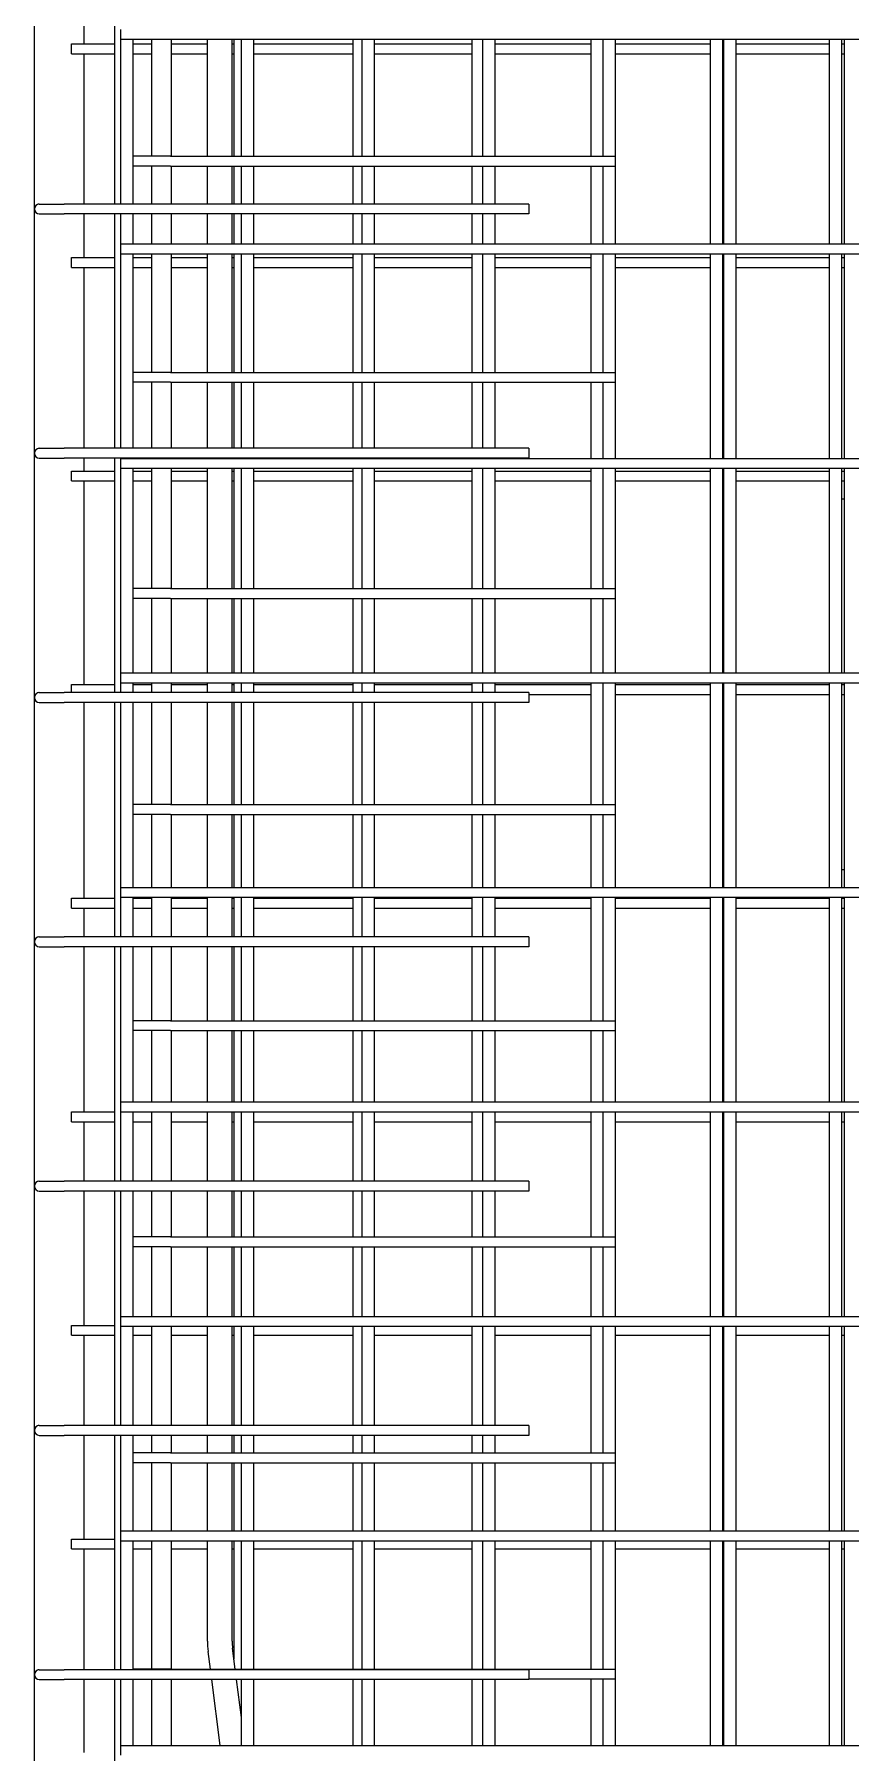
# Model space of a CAD drawing. Header units: millimetres. Extents: x 6744 to 22888, y -3063 to 10037.
# Drawn here: x 10063 to 10723, y 26 to 1416 of the extents above; entities that cross this region are included whole.
import ezdxf

# ---------------------------------------------------------------- set-up
doc = ezdxf.new("R2010")
doc.units = ezdxf.units.MM
for name, color, linetype, lineweight in [('A-WALL', 113, 'Continuous', 25), ('S-BEAM', 12, 'Continuous', 18), ('S-RBAR', 171, 'Continuous', 18)]:
    doc.layers.add(name, color=color, linetype=linetype, lineweight=lineweight)

msp = doc.modelspace()

# ---------------------------------------------------------------- linework, layer by layer
at = {"layer": 'A-WALL'}
for p, q in [((10062.56745, -1395), (10062.56745, 7059.95039)), ((10102.56745, 1468.33333), (10102.56745, 1408.23077)), ((10102.56745, 1400.23077), (10102.56745, 1278.66667)), ((10102.56745, 1270.66667), (10102.56745, 1235.40385)), ((10102.56745, 1227.40385), (10102.56745, 1081)), ((10102.56745, 1073), (10102.56745, 1062.57692)), ((10102.56745, 1054.57692), (10102.56745, 889.75)), ((10102.56745, 875.33333), (10102.56745, 716.92308)), ((10102.56745, 708.92308), (10102.56745, 685.66667)), ((10102.56745, 677.66667), (10102.56745, 544.09615)), ((10102.56745, 536.09615), (10102.56745, 488)), ((10102.56745, 480), (10102.56745, 371.26923)), ((10102.56745, 363.26923), (10102.56745, 290.33333)), ((10102.56745, 282.33333), (10102.56745, 198.44231)), ((10102.56745, 190.44231), (10102.56745, 92.66667)), ((10102.56745, 84.66667), (10102.56745, 25.61538))]:
    msp.add_line(p, q, dxfattribs=at)
at = {"layer": 'S-BEAM'}
for p, q in [((10715.76481, 1040), (10717.84018, 1040)), ((10717.84018, 740), (10715.76481, 740))]:
    msp.add_line(p, q, dxfattribs=at)
at = {"layer": 'S-RBAR'}
for p, q in [((10127.74785, 1278.66667), (10127.74785, 1468.33333)), ((10132.56745, 1411.9252), (10132.56745, 1419.9252)), ((10092.56745, 1408.23077), (10127.74785, 1408.23077)), ((10092.56745, 1400.23077), (10092.56745, 1408.23077)), ((10132.56745, 1411.9252), (12288.56745, 1411.9252)), ((10132.56745, 1278.66667), (10132.56745, 1411.9252)), ((10142.56745, 1278.66667), (10142.56745, 1411.9252)), ((10142.56745, 1408.23077), (10157.56745, 1408.23077)), ((10157.56745, 1317.30796), (10157.56745, 1411.9252)), ((10173.56745, 1317.30796), (10173.56745, 1411.9252)), ((10173.56745, 1408.23077), (10202.56541, 1408.23077)), ((10202.56541, 1317.30796), (10202.56541, 1411.9252)), ((10222.56541, 1317.30796), (10222.56541, 1411.9252)), ((10222.56541, 1408.23077), (10224.08401, 1408.23077)), ((10224.08401, 1317.30796), (10224.08401, 1411.9252)), ((10230.11291, 1317.30796), (10230.11291, 1411.9252)), ((10240.11291, 1317.30796), (10240.11291, 1411.9252)), ((10240.11291, 1408.23077), (10320.42017, 1408.23077)), ((10320.42017, 1317.30796), (10320.42017, 1411.9252)), ((10327.65836, 1317.30796), (10327.65836, 1411.9252)), ((10337.65836, 1317.30796), (10337.65836, 1411.9252)), ((10337.65836, 1408.23077), (10416.75633, 1408.23077)), ((10416.75633, 1317.30796), (10416.75633, 1411.9252)), ((10425.20382, 1317.30796), (10425.20382, 1411.9252)), ((10435.20382, 1317.30796), (10435.20382, 1411.9252)), ((10435.20382, 1408.23077), (10513.09249, 1408.23077)), ((10513.09249, 1317.30796), (10513.09249, 1411.9252)), ((10522.74927, 1317.30796), (10522.74927, 1411.9252)), ((10532.74927, 1246.36738), (10532.74927, 1411.9252)), ((10532.74927, 1408.23077), (10609.42865, 1408.23077)), ((10609.42865, 1246.36738), (10609.42865, 1411.9252)), ((10619.42865, 1246.36738), (10619.42865, 1411.9252)), ((10619.42865, 1408.23077), (10620.29473, 1408.23077)), ((10620.29473, 1246.36738), (10620.29473, 1411.9252)), ((10630.29473, 1246.36738), (10630.29473, 1411.9252)), ((10630.29473, 1408.23077), (10705.76481, 1408.23077)), ((10705.76481, 1246.36738), (10705.76481, 1411.9252)), ((10715.76481, 1246.36738), (10715.76481, 1411.9252)), ((10715.76481, 1408.23077), (10717.84018, 1408.23077)), ((10717.84018, 1246.36738), (10717.84018, 1411.9252)), ((10092.56745, 1400.23077), (10127.74785, 1400.23077)), ((10142.56745, 1400.23077), (10157.56745, 1400.23077)), ((10173.56745, 1400.23077), (10202.56541, 1400.23077)), ((10222.56541, 1400.23077), (10224.08401, 1400.23077)), ((10240.11291, 1400.23077), (10320.42017, 1400.23077)), ((10337.65836, 1400.23077), (10416.75633, 1400.23077)), ((10435.20382, 1400.23077), (10513.09249, 1400.23077)), ((10532.74927, 1400.23077), (10609.42865, 1400.23077)), ((10619.42865, 1400.23077), (10620.29473, 1400.23077)), ((10630.29473, 1400.23077), (10705.76481, 1400.23077)), ((10715.76481, 1400.23077), (10717.84018, 1400.23077)), ((10172.62673, 1317.30796), (10142.27968, 1317.30796)), ((10172.62673, 1309.30796), (10142.27968, 1309.30796)), ((10157.56745, 1278.66667), (10157.56745, 1309.30796)), ((10172.62673, 1317.30796), (10532.62673, 1317.30796)), ((10172.62673, 1309.30796), (10532.62673, 1309.30796)), ((10173.56745, 1278.66667), (10173.56745, 1309.30796)), ((10202.56541, 1278.66667), (10202.56541, 1309.30796)), ((10222.56541, 1278.66667), (10222.56541, 1309.30796)), ((10224.08401, 1278.66667), (10224.08401, 1309.30796)), ((10230.11291, 1278.66667), (10230.11291, 1309.30796)), ((10240.11291, 1278.66667), (10240.11291, 1309.30796)), ((10320.42017, 1278.66667), (10320.42017, 1309.30796)), ((10327.65836, 1278.66667), (10327.65836, 1309.30796)), ((10337.65836, 1278.66667), (10337.65836, 1309.30796)), ((10416.75633, 1278.66667), (10416.75633, 1309.30796)), ((10425.20382, 1278.66667), (10425.20382, 1309.30796)), ((10435.20382, 1278.66667), (10435.20382, 1309.30796)), ((10513.09249, 1246.36738), (10513.09249, 1309.30796)), ((10522.74927, 1246.36738), (10522.74927, 1309.30796)), ((10532.62673, 1309.30796), (10532.62673, 1317.30796)), ((10066.56541, 1278.66667), (10086.56541, 1278.66667)), ((10066.56541, 1270.66667), (10086.56541, 1270.66667)), ((10462.56541, 1278.66667), (10086.56541, 1278.66667)), ((10462.56541, 1270.66667), (10086.56541, 1270.66667)), ((10127.74785, 1081), (10127.74785, 1270.66667)), ((10132.56745, 1246.36738), (10132.56745, 1270.66667)), ((10142.56745, 1246.36738), (10142.56745, 1270.66667)), ((10157.56745, 1246.36738), (10157.56745, 1270.66667)), ((10173.56745, 1246.36738), (10173.56745, 1270.66667)), ((10202.56541, 1246.36738), (10202.56541, 1270.66667)), ((10222.56541, 1246.36738), (10222.56541, 1270.66667)), ((10224.08401, 1246.36738), (10224.08401, 1270.66667)), ((10230.11291, 1246.36738), (10230.11291, 1270.66667)), ((10240.11291, 1246.36738), (10240.11291, 1270.66667)), ((10320.42017, 1246.36738), (10320.42017, 1270.66667)), ((10327.65836, 1246.36738), (10327.65836, 1270.66667)), ((10337.65836, 1246.36738), (10337.65836, 1270.66667)), ((10416.75633, 1246.36738), (10416.75633, 1270.66667)), ((10425.20382, 1246.36738), (10425.20382, 1270.66667)), ((10435.20382, 1246.36738), (10435.20382, 1270.66667)), ((10462.56541, 1278.66667), (10462.56541, 1270.66667)), ((10132.56745, 1246.36738), (12288.56745, 1246.36738)), ((10132.56745, 1238.36738), (10132.56745, 1246.36738)), ((10132.56745, 1238.36738), (12288.56745, 1238.36738)), ((10132.56745, 1081), (10132.56745, 1238.36738)), ((10142.56745, 1081), (10142.56745, 1238.36738)), ((10157.56745, 1142.43604), (10157.56745, 1238.36738)), ((10173.56745, 1142.43604), (10173.56745, 1238.36738)), ((10202.56541, 1142.43604), (10202.56541, 1238.36738)), ((10222.56541, 1142.43604), (10222.56541, 1238.36738)), ((10224.08401, 1142.43604), (10224.08401, 1238.36738)), ((10230.11291, 1142.43604), (10230.11291, 1238.36738)), ((10240.11291, 1142.43604), (10240.11291, 1238.36738)), ((10320.42017, 1142.43604), (10320.42017, 1238.36738)), ((10327.65836, 1142.43604), (10327.65836, 1238.36738)), ((10337.65836, 1142.43604), (10337.65836, 1238.36738)), ((10416.75633, 1142.43604), (10416.75633, 1238.36738)), ((10425.20382, 1142.43604), (10425.20382, 1238.36738)), ((10435.20382, 1142.43604), (10435.20382, 1238.36738)), ((10513.09249, 1142.43604), (10513.09249, 1238.36738)), ((10522.74927, 1142.43604), (10522.74927, 1238.36738)), ((10532.74927, 1072.80955), (10532.74927, 1238.36738)), ((10609.42865, 1072.80955), (10609.42865, 1238.36738)), ((10619.42865, 1072.80955), (10619.42865, 1238.36738)), ((10620.29473, 1072.80955), (10620.29473, 1238.36738)), ((10630.29473, 1072.80955), (10630.29473, 1238.36738)), ((10705.76481, 1072.80955), (10705.76481, 1238.36738)), ((10715.76481, 1072.80955), (10715.76481, 1238.36738)), ((10717.84018, 1072.80955), (10717.84018, 1238.36738)), ((10092.56745, 1235.40385), (10127.74785, 1235.40385)), ((10092.56745, 1227.40385), (10092.56745, 1235.40385)), ((10092.56745, 1227.40385), (10127.74785, 1227.40385)), ((10142.56745, 1235.40385), (10157.56745, 1235.40385)), ((10142.56745, 1227.40385), (10157.56745, 1227.40385)), ((10173.56745, 1235.40385), (10202.56541, 1235.40385)), ((10173.56745, 1227.40385), (10202.56541, 1227.40385)), ((10222.56541, 1235.40385), (10224.08401, 1235.40385)), ((10222.56541, 1227.40385), (10224.08401, 1227.40385)), ((10240.11291, 1235.40385), (10320.42017, 1235.40385)), ((10240.11291, 1227.40385), (10320.42017, 1227.40385)), ((10337.65836, 1235.40385), (10416.75633, 1235.40385)), ((10337.65836, 1227.40385), (10416.75633, 1227.40385)), ((10435.20382, 1235.40385), (10513.09249, 1235.40385)), ((10435.20382, 1227.40385), (10513.09249, 1227.40385)), ((10532.74927, 1235.40385), (10609.42865, 1235.40385)), ((10532.74927, 1227.40385), (10609.42865, 1227.40385)), ((10619.42865, 1235.40385), (10620.29473, 1235.40385)), ((10619.42865, 1227.40385), (10620.29473, 1227.40385)), ((10630.29473, 1235.40385), (10705.76481, 1235.40385)), ((10630.29473, 1227.40385), (10705.76481, 1227.40385)), ((10715.76481, 1235.40385), (10717.84018, 1235.40385)), ((10715.76481, 1227.40385), (10717.84018, 1227.40385)), ((10172.62673, 1142.43604), (10142.27968, 1142.43604)), ((10172.62673, 1142.43604), (10532.62673, 1142.43604)), ((10532.62673, 1134.43604), (10532.62673, 1142.43604)), ((10172.62673, 1134.43604), (10142.27968, 1134.43604)), ((10157.56745, 1081), (10157.56745, 1134.43604)), ((10172.62673, 1134.43604), (10532.62673, 1134.43604)), ((10173.56745, 1081), (10173.56745, 1134.43604)), ((10202.56541, 1081), (10202.56541, 1134.43604)), ((10222.56541, 1081), (10222.56541, 1134.43604)), ((10224.08401, 1081), (10224.08401, 1134.43604)), ((10230.11291, 1081), (10230.11291, 1134.43604)), ((10240.11291, 1081), (10240.11291, 1134.43604)), ((10320.42017, 1081), (10320.42017, 1134.43604)), ((10327.65836, 1081), (10327.65836, 1134.43604)), ((10337.65836, 1081), (10337.65836, 1134.43604)), ((10416.75633, 1081), (10416.75633, 1134.43604)), ((10425.20382, 1081), (10425.20382, 1134.43604)), ((10435.20382, 1081), (10435.20382, 1134.43604)), ((10513.09249, 1072.80955), (10513.09249, 1134.43604)), ((10522.74927, 1072.80955), (10522.74927, 1134.43604)), ((10066.56541, 1081), (10086.56541, 1081)), ((10066.56541, 1073), (10086.56541, 1073)), ((10462.56541, 1081), (10086.56541, 1081)), ((10462.56541, 1073), (10086.56541, 1073)), ((10127.74785, 883.33333), (10127.74785, 1073)), ((10132.56745, 1072.80955), (10774.56745, 1072.80955)), ((10132.56745, 1064.80955), (10132.56745, 1072.80955)), ((10462.56541, 1081), (10462.56541, 1073)), ((10092.56745, 1062.57692), (10127.74785, 1062.57692)), ((10092.56745, 1054.57692), (10092.56745, 1062.57692)), ((10132.56745, 1064.80955), (10774.56745, 1064.80955)), ((10132.56745, 899.25173), (10132.56745, 1064.80955)), ((10142.56745, 899.25173), (10142.56745, 1064.80955)), ((10142.56745, 1062.57692), (10157.56745, 1062.57692)), ((10157.56745, 967.56413), (10157.56745, 1064.80955)), ((10173.56745, 967.56413), (10173.56745, 1064.80955)), ((10173.56745, 1062.57692), (10202.56541, 1062.57692)), ((10202.56541, 967.56413), (10202.56541, 1064.80955)), ((10222.56541, 967.56413), (10222.56541, 1064.80955)), ((10222.56541, 1062.57692), (10224.08401, 1062.57692)), ((10224.08401, 967.56413), (10224.08401, 1064.80955)), ((10230.11291, 967.56413), (10230.11291, 1064.80955)), ((10240.11291, 967.56413), (10240.11291, 1064.80955)), ((10240.11291, 1062.57692), (10320.42017, 1062.57692)), ((10320.42017, 967.56413), (10320.42017, 1064.80955)), ((10327.65836, 967.56413), (10327.65836, 1064.80955)), ((10337.65836, 967.56413), (10337.65836, 1064.80955)), ((10337.65836, 1062.57692), (10416.75633, 1062.57692)), ((10416.75633, 967.56413), (10416.75633, 1064.80955)), ((10425.20382, 967.56413), (10425.20382, 1064.80955)), ((10435.20382, 967.56413), (10435.20382, 1064.80955)), ((10435.20382, 1062.57692), (10513.09249, 1062.57692)), ((10513.09249, 967.56413), (10513.09249, 1064.80955)), ((10522.74927, 967.56413), (10522.74927, 1064.80955)), ((10532.74927, 899.25173), (10532.74927, 1064.80955)), ((10532.74927, 1062.57692), (10609.42865, 1062.57692)), ((10609.42865, 899.25173), (10609.42865, 1064.80955)), ((10619.42865, 899.25173), (10619.42865, 1064.80955)), ((10619.42865, 1062.57692), (10620.29473, 1062.57692)), ((10620.29473, 899.25173), (10620.29473, 1064.80955)), ((10630.29473, 899.25173), (10630.29473, 1064.80955)), ((10630.29473, 1062.57692), (10705.76481, 1062.57692)), ((10705.76481, 899.25173), (10705.76481, 1064.80955)), ((10715.76481, 899.25173), (10715.76481, 1064.80955)), ((10715.76481, 1062.57692), (10717.84018, 1062.57692)), ((10717.84018, 899.25173), (10717.84018, 1064.80955)), ((10092.56745, 1054.57692), (10127.74785, 1054.57692)), ((10142.56745, 1054.57692), (10157.56745, 1054.57692)), ((10173.56745, 1054.57692), (10202.56541, 1054.57692)), ((10222.56541, 1054.57692), (10224.08401, 1054.57692)), ((10240.11291, 1054.57692), (10320.42017, 1054.57692)), ((10337.65836, 1054.57692), (10416.75633, 1054.57692)), ((10435.20382, 1054.57692), (10513.09249, 1054.57692)), ((10532.74927, 1054.57692), (10609.42865, 1054.57692)), ((10619.42865, 1054.57692), (10620.29473, 1054.57692)), ((10630.29473, 1054.57692), (10705.76481, 1054.57692)), ((10715.76481, 1054.57692), (10717.84018, 1054.57692)), ((10172.62673, 967.56413), (10142.27968, 967.56413)), ((10172.62673, 959.56413), (10142.27968, 959.56413)), ((10157.56745, 899.25173), (10157.56745, 959.56413)), ((10172.62673, 967.56413), (10532.62673, 967.56413)), ((10172.62673, 959.56413), (10532.62673, 959.56413)), ((10173.56745, 899.25173), (10173.56745, 959.56413)), ((10202.56541, 899.25173), (10202.56541, 959.56413)), ((10222.56541, 899.25173), (10222.56541, 959.56413)), ((10224.08401, 899.25173), (10224.08401, 959.56413)), ((10230.11291, 899.25173), (10230.11291, 959.56413)), ((10240.11291, 899.25173), (10240.11291, 959.56413)), ((10320.42017, 899.25173), (10320.42017, 959.56413)), ((10327.65836, 899.25173), (10327.65836, 959.56413)), ((10337.65836, 899.25173), (10337.65836, 959.56413)), ((10416.75633, 899.25173), (10416.75633, 959.56413)), ((10425.20382, 899.25173), (10425.20382, 959.56413)), ((10435.20382, 899.25173), (10435.20382, 959.56413)), ((10513.09249, 899.25173), (10513.09249, 959.56413)), ((10522.74927, 899.25173), (10522.74927, 959.56413)), ((10532.62673, 959.56413), (10532.62673, 967.56413)), ((10132.56745, 899.25173), (10739.5695, 899.25173)), ((10132.56745, 891.25173), (10132.56745, 899.25173)), ((10132.56745, 891.25173), (10739.5695, 891.25173)), ((10132.56745, 883.33333), (10132.56745, 891.25173)), ((10142.56745, 883.33333), (10142.56745, 891.25173)), ((10157.56745, 883.33333), (10157.56745, 891.25173)), ((10173.56745, 883.33333), (10173.56745, 891.25173)), ((10202.56541, 883.33333), (10202.56541, 891.25173)), ((10222.56541, 883.33333), (10222.56541, 891.25173)), ((10224.08401, 883.33333), (10224.08401, 891.25173)), ((10230.11291, 883.33333), (10230.11291, 891.25173)), ((10240.11291, 883.33333), (10240.11291, 891.25173)), ((10320.42017, 883.33333), (10320.42017, 891.25173)), ((10327.65836, 883.33333), (10327.65836, 891.25173)), ((10337.65836, 883.33333), (10337.65836, 891.25173)), ((10416.75633, 883.33333), (10416.75633, 891.25173)), ((10425.20382, 883.33333), (10425.20382, 891.25173)), ((10435.20382, 883.33333), (10435.20382, 891.25173)), ((10513.09249, 792.69221), (10513.09249, 891.25173)), ((10522.74927, 792.69221), (10522.74927, 891.25173)), ((10532.74927, 725.6939), (10532.74927, 891.25173)), ((10609.42865, 725.6939), (10609.42865, 891.25173)), ((10619.42865, 725.6939), (10619.42865, 891.25173)), ((10620.29473, 725.6939), (10620.29473, 891.25173)), ((10630.29473, 725.6939), (10630.29473, 891.25173)), ((10705.76481, 725.6939), (10705.76481, 891.25173)), ((10715.76481, 725.6939), (10715.76481, 891.25173)), ((10717.84018, 725.6939), (10717.84018, 891.25173)), ((10066.56541, 883.33333), (10086.56541, 883.33333)), ((10462.56541, 883.33333), (10086.56541, 883.33333)), ((10092.56745, 889.75), (10127.74785, 889.75)), ((10092.56745, 883.33333), (10092.56745, 889.75)), ((10142.56745, 889.75), (10157.56745, 889.75)), ((10173.56745, 889.75), (10202.56541, 889.75)), ((10222.56541, 889.75), (10224.08401, 889.75)), ((10240.11291, 889.75), (10320.42017, 889.75)), ((10337.65836, 889.75), (10416.75633, 889.75)), ((10435.20382, 889.75), (10513.09249, 889.75)), ((10462.56541, 883.33333), (10462.56541, 875.33333)), ((10462.56541, 881.75), (10513.09249, 881.75)), ((10532.74927, 889.75), (10609.42865, 889.75)), ((10532.74927, 881.75), (10609.42865, 881.75)), ((10619.42865, 889.75), (10620.29473, 889.75)), ((10619.42865, 881.75), (10620.29473, 881.75)), ((10630.29473, 889.75), (10705.76481, 889.75)), ((10630.29473, 881.75), (10705.76481, 881.75)), ((10715.76481, 889.75), (10717.84018, 889.75)), ((10715.76481, 881.75), (10717.84018, 881.75)), ((10066.56541, 875.33333), (10086.56541, 875.33333)), ((10462.56541, 875.33333), (10086.56541, 875.33333)), ((10127.74785, 685.66667), (10127.74785, 875.33333)), ((10132.56745, 725.6939), (10132.56745, 875.33333)), ((10142.56745, 725.6939), (10142.56745, 875.33333)), ((10157.56745, 792.69221), (10157.56745, 875.33333)), ((10173.56745, 792.69221), (10173.56745, 875.33333)), ((10202.56541, 792.69221), (10202.56541, 875.33333)), ((10222.56541, 792.69221), (10222.56541, 875.33333)), ((10224.08401, 792.69221), (10224.08401, 875.33333)), ((10230.11291, 792.69221), (10230.11291, 875.33333)), ((10240.11291, 792.69221), (10240.11291, 875.33333)), ((10320.42017, 792.69221), (10320.42017, 875.33333)), ((10327.65836, 792.69221), (10327.65836, 875.33333)), ((10337.65836, 792.69221), (10337.65836, 875.33333)), ((10416.75633, 792.69221), (10416.75633, 875.33333)), ((10425.20382, 792.69221), (10425.20382, 875.33333)), ((10435.20382, 792.69221), (10435.20382, 875.33333)), ((10172.62673, 792.69221), (10142.27968, 792.69221)), ((10172.62673, 792.69221), (10532.62673, 792.69221)), ((10532.62673, 784.69221), (10532.62673, 792.69221)), ((10172.62673, 784.69221), (10142.27968, 784.69221)), ((10157.56745, 725.6939), (10157.56745, 784.69221)), ((10172.62673, 784.69221), (10532.62673, 784.69221)), ((10173.56745, 725.6939), (10173.56745, 784.69221)), ((10202.56541, 725.6939), (10202.56541, 784.69221)), ((10222.56541, 725.6939), (10222.56541, 784.69221)), ((10224.08401, 725.6939), (10224.08401, 784.69221)), ((10230.11291, 725.6939), (10230.11291, 784.69221)), ((10240.11291, 725.6939), (10240.11291, 784.69221)), ((10320.42017, 725.6939), (10320.42017, 784.69221)), ((10327.65836, 725.6939), (10327.65836, 784.69221)), ((10337.65836, 725.6939), (10337.65836, 784.69221)), ((10416.75633, 725.6939), (10416.75633, 784.69221)), ((10425.20382, 725.6939), (10425.20382, 784.69221)), ((10435.20382, 725.6939), (10435.20382, 784.69221)), ((10513.09249, 725.6939), (10513.09249, 784.69221)), ((10522.74927, 725.6939), (10522.74927, 784.69221)), ((10132.56745, 725.6939), (10755.78667, 725.6939)), ((10132.56745, 717.6939), (10132.56745, 725.6939)), ((10092.56745, 716.92308), (10127.74785, 716.92308)), ((10092.56745, 708.92308), (10092.56745, 716.92308)), ((10132.56745, 717.6939), (10776.22635, 717.6939)), ((10132.56745, 685.66667), (10132.56745, 717.6939)), ((10142.56745, 685.66667), (10142.56745, 717.6939)), ((10142.56745, 716.92308), (10157.56745, 716.92308)), ((10157.56745, 685.66667), (10157.56745, 717.6939)), ((10173.56745, 685.66667), (10173.56745, 717.6939)), ((10173.56745, 716.92308), (10202.56541, 716.92308)), ((10202.56541, 685.66667), (10202.56541, 717.6939)), ((10222.56541, 685.66667), (10222.56541, 717.6939)), ((10222.56541, 716.92308), (10224.08401, 716.92308)), ((10224.08401, 685.66667), (10224.08401, 717.6939)), ((10230.11291, 685.66667), (10230.11291, 717.6939)), ((10240.11291, 685.66667), (10240.11291, 717.6939)), ((10240.11291, 716.92308), (10320.42017, 716.92308)), ((10320.42017, 685.66667), (10320.42017, 717.6939)), ((10327.65836, 685.66667), (10327.65836, 717.6939)), ((10337.65836, 685.66667), (10337.65836, 717.6939)), ((10337.65836, 716.92308), (10416.75633, 716.92308)), ((10416.75633, 685.66667), (10416.75633, 717.6939)), ((10425.20382, 685.66667), (10425.20382, 717.6939)), ((10435.20382, 685.66667), (10435.20382, 717.6939)), ((10435.20382, 716.92308), (10513.09249, 716.92308)), ((10513.09249, 617.8203), (10513.09249, 717.6939)), ((10522.74927, 617.8203), (10522.74927, 717.6939)), ((10532.74927, 552.13608), (10532.74927, 717.6939)), ((10532.74927, 716.92308), (10609.42865, 716.92308)), ((10609.42865, 552.13608), (10609.42865, 717.6939)), ((10619.42865, 552.13608), (10619.42865, 717.6939)), ((10619.42865, 716.92308), (10620.29473, 716.92308)), ((10620.29473, 552.13608), (10620.29473, 717.6939)), ((10630.29473, 552.13608), (10630.29473, 717.6939)), ((10630.29473, 716.92308), (10705.76481, 716.92308)), ((10705.76481, 552.13608), (10705.76481, 717.6939)), ((10715.76481, 552.13608), (10715.76481, 717.6939)), ((10715.76481, 716.92308), (10717.84018, 716.92308)), ((10717.84018, 552.13608), (10717.84018, 717.6939)), ((10092.56745, 708.92308), (10127.74785, 708.92308)), ((10142.56745, 708.92308), (10157.56745, 708.92308)), ((10173.56745, 708.92308), (10202.56541, 708.92308)), ((10222.56541, 708.92308), (10224.08401, 708.92308)), ((10240.11291, 708.92308), (10320.42017, 708.92308)), ((10337.65836, 708.92308), (10416.75633, 708.92308)), ((10435.20382, 708.92308), (10513.09249, 708.92308)), ((10532.74927, 708.92308), (10609.42865, 708.92308)), ((10619.42865, 708.92308), (10620.29473, 708.92308)), ((10630.29473, 708.92308), (10705.76481, 708.92308)), ((10715.76481, 708.92308), (10717.84018, 708.92308)), ((10066.56541, 685.66667), (10086.56541, 685.66667)), ((10462.56541, 685.66667), (10086.56541, 685.66667)), ((10462.56541, 685.66667), (10462.56541, 677.66667)), ((10066.56541, 677.66667), (10086.56541, 677.66667)), ((10462.56541, 677.66667), (10086.56541, 677.66667)), ((10127.74785, 488), (10127.74785, 677.66667)), ((10132.56745, 552.13608), (10132.56745, 677.66667)), ((10142.56745, 552.13608), (10142.56745, 677.66667)), ((10157.56745, 617.8203), (10157.56745, 677.66667)), ((10173.56745, 617.8203), (10173.56745, 677.66667)), ((10202.56541, 617.8203), (10202.56541, 677.66667)), ((10222.56541, 617.8203), (10222.56541, 677.66667)), ((10224.08401, 617.8203), (10224.08401, 677.66667)), ((10230.11291, 617.8203), (10230.11291, 677.66667)), ((10240.11291, 617.8203), (10240.11291, 677.66667)), ((10320.42017, 617.8203), (10320.42017, 677.66667)), ((10327.65836, 617.8203), (10327.65836, 677.66667)), ((10337.65836, 617.8203), (10337.65836, 677.66667)), ((10416.75633, 617.8203), (10416.75633, 677.66667)), ((10425.20382, 617.8203), (10425.20382, 677.66667)), ((10435.20382, 617.8203), (10435.20382, 677.66667)), ((10172.62673, 617.8203), (10142.27968, 617.8203)), ((10172.62673, 617.8203), (10532.62673, 617.8203)), ((10532.62673, 609.8203), (10532.62673, 617.8203)), ((10172.62673, 609.8203), (10142.27968, 609.8203)), ((10157.56745, 552.13608), (10157.56745, 609.8203)), ((10172.62673, 609.8203), (10532.62673, 609.8203)), ((10173.56745, 552.13608), (10173.56745, 609.8203)), ((10202.56541, 552.13608), (10202.56541, 609.8203)), ((10222.56541, 552.13608), (10222.56541, 609.8203)), ((10224.08401, 552.13608), (10224.08401, 609.8203)), ((10230.11291, 552.13608), (10230.11291, 609.8203)), ((10240.11291, 552.13608), (10240.11291, 609.8203)), ((10320.42017, 552.13608), (10320.42017, 609.8203)), ((10327.65836, 552.13608), (10327.65836, 609.8203)), ((10337.65836, 552.13608), (10337.65836, 609.8203)), ((10416.75633, 552.13608), (10416.75633, 609.8203)), ((10425.20382, 552.13608), (10425.20382, 609.8203)), ((10435.20382, 552.13608), (10435.20382, 609.8203)), ((10513.09249, 552.13608), (10513.09249, 609.8203)), ((10522.74927, 552.13608), (10522.74927, 609.8203)), ((10092.56745, 544.09615), (10127.74785, 544.09615)), ((10092.56745, 536.09615), (10092.56745, 544.09615)), ((10132.56745, 552.13608), (10755.91713, 552.13608)), ((10132.56745, 544.13608), (10132.56745, 552.13608)), ((10132.56745, 544.13608), (10755.91713, 544.13608)), ((10132.56745, 488), (10132.56745, 544.13608)), ((10142.56745, 488), (10142.56745, 544.13608)), ((10157.56745, 488), (10157.56745, 544.13608)), ((10173.56745, 488), (10173.56745, 544.13608)), ((10202.56541, 488), (10202.56541, 544.13608)), ((10222.56541, 488), (10222.56541, 544.13608)), ((10224.08401, 488), (10224.08401, 544.13608)), ((10230.11291, 488), (10230.11291, 544.13608)), ((10240.11291, 488), (10240.11291, 544.13608)), ((10320.42017, 488), (10320.42017, 544.13608)), ((10327.65836, 488), (10327.65836, 544.13608)), ((10337.65836, 488), (10337.65836, 544.13608)), ((10416.75633, 488), (10416.75633, 544.13608)), ((10425.20382, 488), (10425.20382, 544.13608)), ((10435.20382, 488), (10435.20382, 544.13608)), ((10513.09249, 442.94839), (10513.09249, 544.13608)), ((10522.74927, 442.94839), (10522.74927, 544.13608)), ((10532.74927, 378.57825), (10532.74927, 544.13608)), ((10609.42865, 378.57825), (10609.42865, 544.13608)), ((10619.42865, 378.57825), (10619.42865, 544.13608)), ((10620.29473, 378.57825), (10620.29473, 544.13608)), ((10630.29473, 378.57825), (10630.29473, 544.13608)), ((10705.76481, 378.57825), (10705.76481, 544.13608)), ((10715.76481, 378.57825), (10715.76481, 544.13608)), ((10717.84018, 378.57825), (10717.84018, 544.13608)), ((10092.56745, 536.09615), (10127.74785, 536.09615)), ((10142.56745, 536.09615), (10157.56745, 536.09615)), ((10173.56745, 536.09615), (10202.56541, 536.09615)), ((10222.56541, 536.09615), (10224.08401, 536.09615)), ((10240.11291, 536.09615), (10320.42017, 536.09615)), ((10337.65836, 536.09615), (10416.75633, 536.09615)), ((10435.20382, 536.09615), (10513.09249, 536.09615)), ((10532.74927, 536.09615), (10609.42865, 536.09615)), ((10619.42865, 536.09615), (10620.29473, 536.09615)), ((10630.29473, 536.09615), (10705.76481, 536.09615)), ((10715.76481, 536.09615), (10717.84018, 536.09615)), ((10066.56541, 488), (10086.56541, 488)), ((10462.56541, 488), (10086.56541, 488)), ((10462.56541, 488), (10462.56541, 480)), ((10066.56541, 480), (10086.56541, 480)), ((10462.56541, 480), (10086.56541, 480)), ((10127.74785, 290.33333), (10127.74785, 480)), ((10132.56745, 378.57825), (10132.56745, 480)), ((10142.56745, 378.57825), (10142.56745, 480)), ((10157.56745, 442.94839), (10157.56745, 480)), ((10173.56745, 442.94839), (10173.56745, 480)), ((10202.56541, 442.94839), (10202.56541, 480)), ((10222.56541, 442.94839), (10222.56541, 480)), ((10224.08401, 442.94839), (10224.08401, 480)), ((10230.11291, 442.94839), (10230.11291, 480)), ((10240.11291, 442.94839), (10240.11291, 480)), ((10320.42017, 442.94839), (10320.42017, 480)), ((10327.65836, 442.94839), (10327.65836, 480)), ((10337.65836, 442.94839), (10337.65836, 480)), ((10416.75633, 442.94839), (10416.75633, 480)), ((10425.20382, 442.94839), (10425.20382, 480)), ((10435.20382, 442.94839), (10435.20382, 480)), ((10172.62673, 442.94839), (10142.27968, 442.94839)), ((10172.62673, 434.94839), (10142.27968, 434.94839)), ((10157.56745, 378.57825), (10157.56745, 434.94839)), ((10172.62673, 442.94839), (10532.62673, 442.94839)), ((10172.62673, 434.94839), (10532.62673, 434.94839)), ((10173.56745, 378.57825), (10173.56745, 434.94839)), ((10202.56541, 378.57825), (10202.56541, 434.94839)), ((10222.56541, 378.57825), (10222.56541, 434.94839)), ((10224.08401, 378.57825), (10224.08401, 434.94839)), ((10230.11291, 378.57825), (10230.11291, 434.94839)), ((10240.11291, 378.57825), (10240.11291, 434.94839)), ((10320.42017, 378.57825), (10320.42017, 434.94839)), ((10327.65836, 378.57825), (10327.65836, 434.94839)), ((10337.65836, 378.57825), (10337.65836, 434.94839)), ((10416.75633, 378.57825), (10416.75633, 434.94839)), ((10425.20382, 378.57825), (10425.20382, 434.94839)), ((10435.20382, 378.57825), (10435.20382, 434.94839)), ((10513.09249, 378.57825), (10513.09249, 434.94839)), ((10522.74927, 378.57825), (10522.74927, 434.94839)), ((10532.62673, 434.94839), (10532.62673, 442.94839)), ((10132.56745, 378.57825), (10754.61271, 378.57825)), ((10132.56745, 370.57825), (10132.56745, 378.57825)), ((10092.56745, 371.26923), (10127.74785, 371.26923)), ((10092.56745, 363.26923), (10092.56745, 371.26923)), ((10092.56745, 363.26923), (10127.74785, 363.26923)), ((10132.56745, 370.57825), (10754.61271, 370.57825)), ((10132.56745, 290.33333), (10132.56745, 370.57825)), ((10142.56745, 290.33333), (10142.56745, 370.57825)), ((10142.56745, 363.26923), (10157.56745, 363.26923)), ((10157.56745, 290.33333), (10157.56745, 370.57825)), ((10173.56745, 290.33333), (10173.56745, 370.57825)), ((10173.56745, 363.26923), (10202.56541, 363.26923)), ((10202.56541, 290.33333), (10202.56541, 370.57825)), ((10222.56541, 290.33333), (10222.56541, 370.57825)), ((10222.56541, 363.26923), (10224.08401, 363.26923)), ((10224.08401, 290.33333), (10224.08401, 370.57825)), ((10230.11291, 290.33333), (10230.11291, 370.57825)), ((10240.11291, 290.33333), (10240.11291, 370.57825)), ((10240.11291, 363.26923), (10320.42017, 363.26923)), ((10320.42017, 290.33333), (10320.42017, 370.57825)), ((10327.65836, 290.33333), (10327.65836, 370.57825)), ((10337.65836, 290.33333), (10337.65836, 370.57825)), ((10337.65836, 363.26923), (10416.75633, 363.26923)), ((10416.75633, 290.33333), (10416.75633, 370.57825)), ((10425.20382, 290.33333), (10425.20382, 370.57825)), ((10435.20382, 290.33333), (10435.20382, 370.57825)), ((10435.20382, 363.26923), (10513.09249, 363.26923)), ((10513.09249, 268.07647), (10513.09249, 370.57825)), ((10522.74927, 268.07647), (10522.74927, 370.57825)), ((10532.74927, 205.02043), (10532.74927, 370.57825)), ((10532.74927, 363.26923), (10609.42865, 363.26923)), ((10609.42865, 205.02043), (10609.42865, 370.57825)), ((10619.42865, 205.02043), (10619.42865, 370.57825)), ((10619.42865, 363.26923), (10620.29473, 363.26923)), ((10620.29473, 205.02043), (10620.29473, 370.57825)), ((10630.29473, 205.02043), (10630.29473, 370.57825)), ((10630.29473, 363.26923), (10705.76481, 363.26923)), ((10705.76481, 205.02043), (10705.76481, 370.57825)), ((10715.76481, 205.02043), (10715.76481, 370.57825)), ((10715.76481, 363.26923), (10717.84018, 363.26923)), ((10717.84018, 205.02043), (10717.84018, 370.57825)), ((10066.56541, 290.33333), (10086.56541, 290.33333)), ((10066.56541, 282.33333), (10086.56541, 282.33333)), ((10462.56541, 290.33333), (10086.56541, 290.33333)), ((10462.56541, 282.33333), (10086.56541, 282.33333)), ((10127.74785, 92.66667), (10127.74785, 282.33333)), ((10132.56745, 205.02043), (10132.56745, 282.33333)), ((10142.56745, 205.02043), (10142.56745, 282.33333)), ((10157.56745, 268.07647), (10157.56745, 282.33333)), ((10173.56745, 268.07647), (10173.56745, 282.33333)), ((10202.56541, 268.07647), (10202.56541, 282.33333)), ((10222.56541, 268.07647), (10222.56541, 282.33333)), ((10224.08401, 268.07647), (10224.08401, 282.33333)), ((10230.11291, 268.07647), (10230.11291, 282.33333)), ((10240.11291, 268.07647), (10240.11291, 282.33333)), ((10320.42017, 268.07647), (10320.42017, 282.33333)), ((10327.65836, 268.07647), (10327.65836, 282.33333)), ((10337.65836, 268.07647), (10337.65836, 282.33333)), ((10416.75633, 268.07647), (10416.75633, 282.33333)), ((10425.20382, 268.07647), (10425.20382, 282.33333)), ((10435.20382, 268.07647), (10435.20382, 282.33333)), ((10462.56541, 290.33333), (10462.56541, 282.33333)), ((10172.62673, 268.07647), (10142.27968, 268.07647)), ((10172.62673, 268.07647), (10532.62673, 268.07647)), ((10532.62673, 260.07647), (10532.62673, 268.07647)), ((10172.62673, 260.07647), (10142.27968, 260.07647)), ((10157.56745, 205.02043), (10157.56745, 260.07647)), ((10172.62673, 260.07647), (10532.62673, 260.07647)), ((10173.56745, 205.02043), (10173.56745, 260.07647)), ((10202.56541, 205.02043), (10202.56541, 260.07647)), ((10222.56541, 205.02043), (10222.56541, 260.07647)), ((10224.08401, 205.02043), (10224.08401, 260.07647)), ((10230.11291, 205.02043), (10230.11291, 260.07647)), ((10240.11291, 205.02043), (10240.11291, 260.07647)), ((10320.42017, 205.02043), (10320.42017, 260.07647)), ((10327.65836, 205.02043), (10327.65836, 260.07647)), ((10337.65836, 205.02043), (10337.65836, 260.07647)), ((10416.75633, 205.02043), (10416.75633, 260.07647)), ((10425.20382, 205.02043), (10425.20382, 260.07647)), ((10435.20382, 205.02043), (10435.20382, 260.07647)), ((10513.09249, 205.02043), (10513.09249, 260.07647)), ((10522.74927, 205.02043), (10522.74927, 260.07647)), ((10092.56745, 198.44231), (10127.74785, 198.44231)), ((10092.56745, 190.44231), (10092.56745, 198.44231)), ((10132.56745, 205.02043), (10776.22635, 205.02043)), ((10132.56745, 197.02043), (10132.56745, 205.02043)), ((10132.56745, 197.02043), (10776.22635, 197.02043)), ((10132.56745, 92.66667), (10132.56745, 197.02043)), ((10142.56745, 92.66667), (10142.56745, 197.02043)), ((10157.56745, 93.20456), (10157.56745, 197.02043)), ((10173.56745, 93.20456), (10173.56745, 197.02043)), ((10202.56541, 115.82215), (10202.56541, 197.02043)), ((10222.56541, 115.82215), (10222.56541, 197.02043)), ((10224.08401, 101.11228), (10224.08401, 197.02043)), ((10230.11291, 93.20456), (10230.11291, 197.02043)), ((10240.11291, 93.20456), (10240.11291, 197.02043)), ((10320.42017, 93.20456), (10320.42017, 197.02043)), ((10327.65836, 93.20456), (10327.65836, 197.02043)), ((10337.65836, 93.20456), (10337.65836, 197.02043)), ((10416.75633, 93.20456), (10416.75633, 197.02043)), ((10425.20382, 93.20456), (10425.20382, 197.02043)), ((10435.20382, 93.20456), (10435.20382, 197.02043)), ((10513.09249, 93.20456), (10513.09249, 197.02043)), ((10522.74927, 93.20456), (10522.74927, 197.02043)), ((10532.74927, 31.4626), (10532.74927, 197.02043)), ((10609.42865, 31.4626), (10609.42865, 197.02043)), ((10619.42865, 31.4626), (10619.42865, 197.02043)), ((10620.29473, 31.4626), (10620.29473, 197.02043)), ((10630.29473, 31.4626), (10630.29473, 197.02043)), ((10705.76481, 31.4626), (10705.76481, 197.02043)), ((10715.76481, 31.4626), (10715.76481, 197.02043)), ((10717.84018, 31.4626), (10717.84018, 197.02043)), ((10092.56745, 190.44231), (10127.74785, 190.44231)), ((10142.56745, 190.44231), (10157.56745, 190.44231)), ((10173.56745, 190.44231), (10202.56541, 190.44231)), ((10222.56541, 190.44231), (10224.08401, 190.44231)), ((10240.11291, 190.44231), (10320.42017, 190.44231)), ((10337.65836, 190.44231), (10416.75633, 190.44231)), ((10435.20382, 190.44231), (10513.09249, 190.44231)), ((10532.74927, 190.44231), (10609.42865, 190.44231)), ((10619.42865, 190.44231), (10620.29473, 190.44231)), ((10630.29473, 190.44231), (10705.76481, 190.44231)), ((10715.76481, 190.44231), (10717.84018, 190.44231)), ((10204.93474, 93.20456), (10203.09404, 107.54919)), ((10225.09873, 93.20456), (10222.93138, 110.09471)), ((10066.56541, 92.66667), (10086.56541, 92.66667)), ((10066.56541, 84.66667), (10086.56541, 84.66667)), ((10462.56541, 92.66667), (10086.56541, 92.66667)), ((10462.56541, 84.66667), (10086.56541, 84.66667)), ((10127.74785, -105), (10127.74785, 84.66667)), ((10132.56745, 31.4626), (10132.56745, 84.66667)), ((10172.62673, 93.20456), (10142.27968, 93.20456)), ((10142.56745, 31.4626), (10142.56745, 84.66667)), ((10157.56745, 31.4626), (10157.56745, 84.66667)), ((10172.62673, 93.20456), (10532.62673, 93.20456)), ((10173.56745, 31.4626), (10173.56745, 84.66667)), ((10212.85746, 31.4626), (10206.03032, 84.66667)), ((10230.11291, 54.12894), (10226.19431, 84.66667)), ((10230.11291, 31.4626), (10230.11291, 84.66667)), ((10240.11291, 31.4626), (10240.11291, 84.66667)), ((10320.42017, 31.4626), (10320.42017, 84.66667)), ((10327.65836, 31.4626), (10327.65836, 84.66667)), ((10337.65836, 31.4626), (10337.65836, 84.66667)), ((10416.75633, 31.4626), (10416.75633, 84.66667)), ((10425.20382, 31.4626), (10425.20382, 84.66667)), ((10435.20382, 31.4626), (10435.20382, 84.66667)), ((10462.56541, 92.66667), (10462.56541, 84.66667)), ((10462.56541, 85.20456), (10532.62673, 85.20456)), ((10513.09249, 31.4626), (10513.09249, 85.20456)), ((10522.74927, 31.4626), (10522.74927, 85.20456)), ((10532.62673, 85.20456), (10532.62673, 93.20456)), ((10132.56745, 31.4626), (10756.74645, 31.4626)), ((10132.56745, 23.4626), (10132.56745, 31.4626))]:
    msp.add_line(p, q, dxfattribs=at)
for centre, radius, start, end in [((10066.56541, 1274.66667), 4, 90, 270), ((10066.56541, 1274.66667), 4, 120, 165), ((10066.56541, 1274.66667), 4, 195, 240), ((10066.56541, 1274.66667), 4, 90, 105), ((10066.56541, 1077), 4, 90, 270), ((10066.56541, 1077), 4, 120, 165), ((10066.56541, 1077), 4, 195, 240), ((10066.56541, 1077), 4, 90, 105), ((10066.56541, 879.33333), 4, 90, 270), ((10066.56541, 879.33333), 4, 120, 165), ((10066.56541, 879.33333), 4, 195, 240), ((10066.56541, 879.33333), 4, 90, 105), ((10066.56541, 681.66667), 4, 90, 270), ((10066.56541, 681.66667), 4, 120, 158.1870046), ((10066.56541, 681.66667), 4, 90, 105), ((10066.56541, 681.66667), 4, 195, 240), ((10066.56541, 484), 4, 90, 270), ((10066.56541, 484), 4, 120, 165), ((10066.56541, 484), 4, 90, 105), ((10066.56541, 484), 4, 195, 240), ((10066.56541, 286.33333), 4, 90, 270), ((10066.56541, 286.33333), 4, 120, 165), ((10066.56541, 286.33333), 4, 195, 240), ((10066.56541, 286.33333), 4, 90, 105), ((10267.56541, 115.82215), 65, 180, 187.31223234), ((10267.56541, 115.82215), 45, 180, 187.31223234), ((10066.56541, 88.66667), 4, 90, 270), ((10066.56541, 88.66667), 4, 120, 165), ((10066.56541, 88.66667), 4, 195, 240), ((10066.56541, 88.66667), 4, 90, 105)]:
    msp.add_arc(centre, radius, start, end, dxfattribs=at)

doc.saveas('drawing.dxf')
